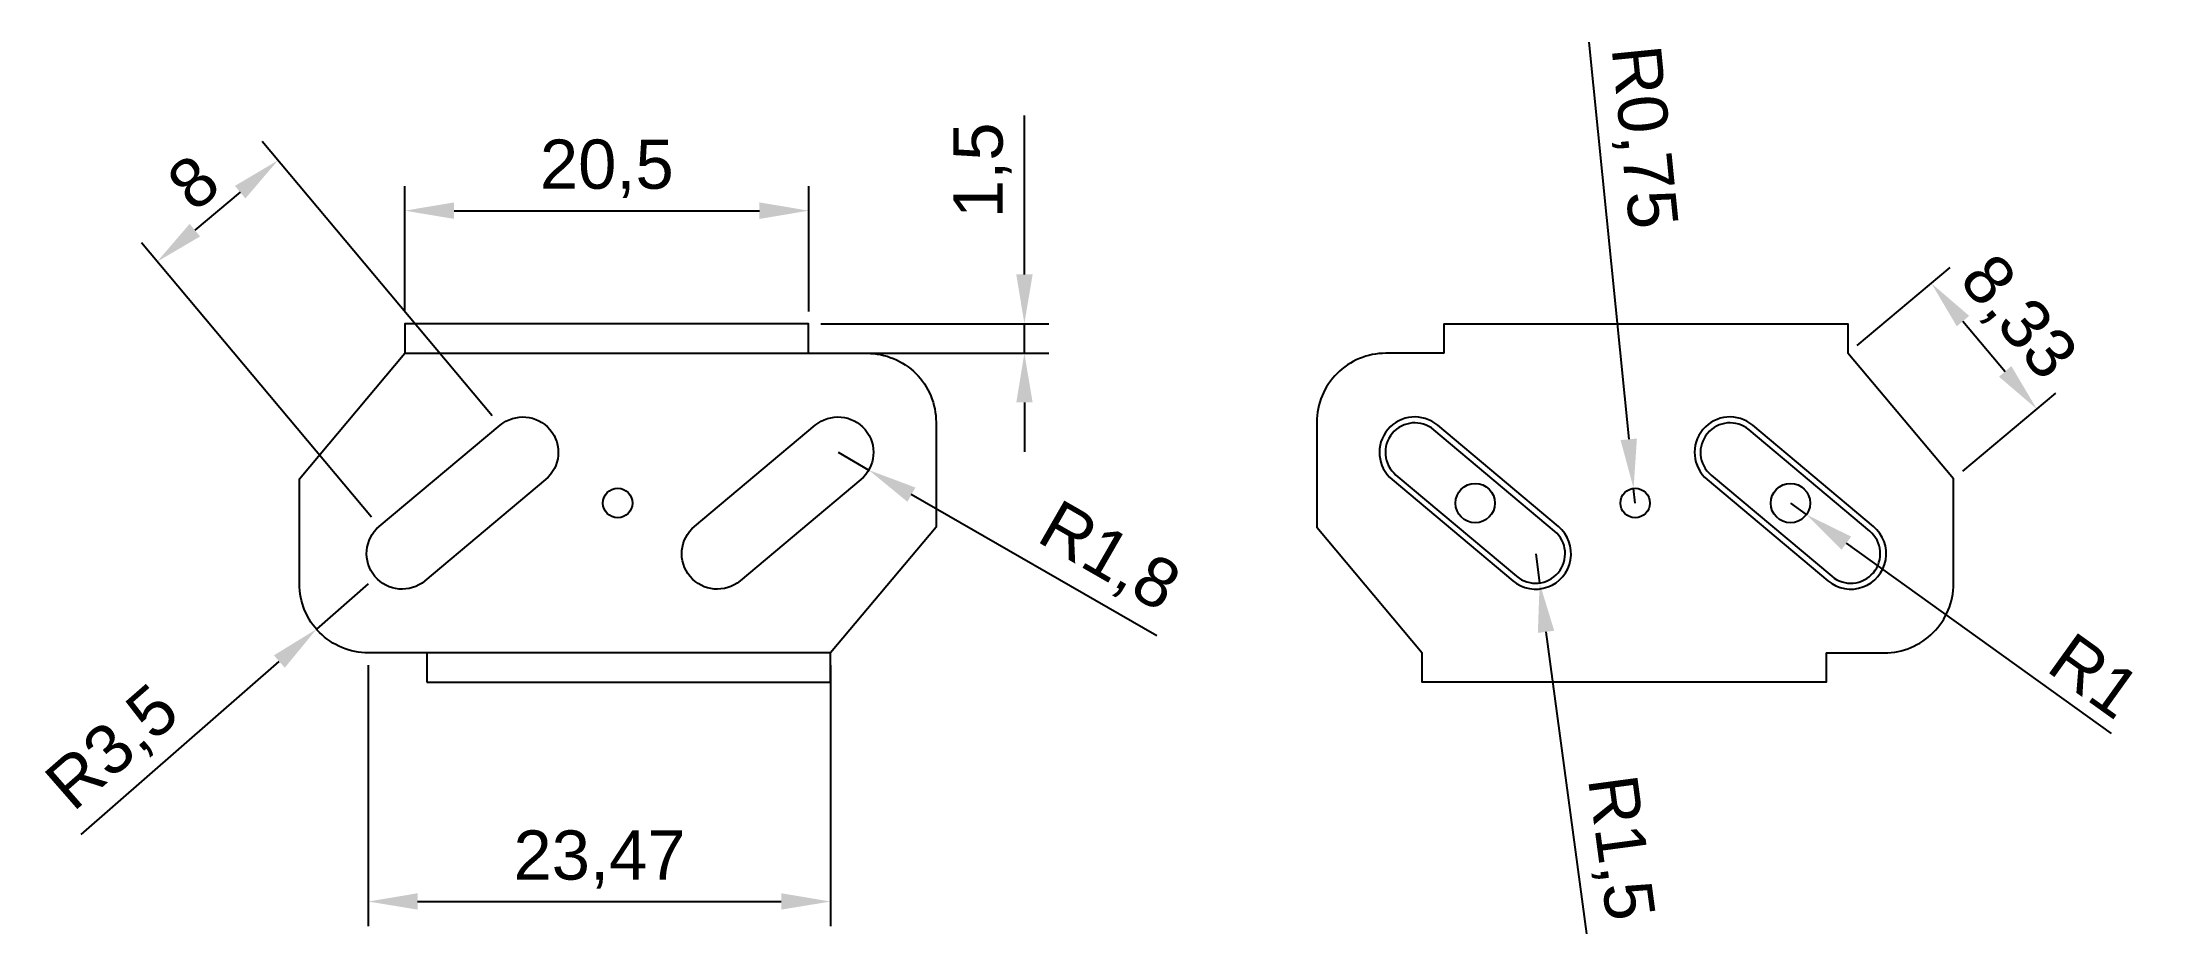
# Model space of a CAD drawing. Header units: millimetres. Extents: x 79 to 186, y 116 to 161.
import ezdxf

# ---------------------------------------------------------------- set-up
doc = ezdxf.new("R2010")
doc.units = ezdxf.units.MM
doc.layers.add('cotari', color=4, linetype='Continuous')
doc.layers.add('membrana_start-select', color=171, linetype='Continuous')
doc.styles.get("Standard").update_dxf_attribs({"font": 'arial.ttf'})
doc.dimstyles.new('ISO-25', dxfattribs={"dimtxt": 2.5, "dimasz": 2.5, "dimexe": 1.25, "dimexo": 0.625, "dimtad": 1, "dimtxsty": 'Standard', "dimcen": 2.5, "dimadec": 0, "dimazin": 0, "dimtfac": 1, "dimtmove": 0, "dimatfit": 3, "dimfxl": 1, "dimarcsym": 0})

# ---------------------------------------------------------------- blocks, each defined once
blk = doc.blocks.new('*D3')
at = {"layer": 'cotari', "color": 0, "lineweight": -2, "transparency": 16777216}
for p, q in [((97.42, 147.62), (97.42, 153.99)), ((117.92, 147.62), (117.92, 153.99)), ((99.92, 152.74), (115.42, 152.74))]:
    blk.add_line(p, q, dxfattribs=at)
at = {"layer": 'cotari', "color": 0, "transparency": 16777216}
for points in [[(99.92, 153.16), (99.92, 152.32), (97.42, 152.74)], [(115.42, 153.16), (115.42, 152.32), (117.92, 152.74)]]:
    blk.add_solid(points, dxfattribs=at)
at = {"layer": 'Defpoints', "color": 0, "transparency": 16777216}
for p in [(117.92, 152.74), (97.42, 147), (117.92, 147)]:
    blk.add_point(p, dxfattribs=at)
at = {"layer": 'cotari', "color": 0, "transparency": 16777216, "insert": (107.67, 154.87), "char_height": 2.5, "attachment_point": 5}
blk.add_mtext('20,5', dxfattribs=at)
blk = doc.blocks.new('*D4')
at = {"layer": 'cotari', "color": 0, "lineweight": -2, "transparency": 16777216}
for p, q in [((128.87, 149.5), (128.87, 157.58)), ((118.54, 147), (130.12, 147)), ((128.87, 145.5), (128.87, 147)), ((118.54, 145.5), (130.12, 145.5)), ((128.87, 143), (128.87, 140.5))]:
    blk.add_line(p, q, dxfattribs=at)
at = {"layer": 'cotari', "color": 0, "transparency": 16777216}
for points in [[(128.46, 149.5), (129.29, 149.5), (128.87, 147)], [(128.46, 143), (129.29, 143), (128.87, 145.5)]]:
    blk.add_solid(points, dxfattribs=at)
at = {"layer": 'Defpoints', "color": 0, "transparency": 16777216}
for p in [(117.92, 147), (128.87, 147), (117.92, 145.5)]:
    blk.add_point(p, dxfattribs=at)
at = {"layer": 'cotari', "color": 0, "transparency": 16777216, "insert": (126.75, 154.79), "char_height": 2.5, "attachment_point": 5, "rotation": 90}
blk.add_mtext('1,5', dxfattribs=at)
blk = doc.blocks.new('*D5')
at = {"layer": 'cotari', "color": 0, "lineweight": -2, "transparency": 16777216}
for p, q in [((95.56, 129.67), (95.56, 116.41)), ((119.03, 129.67), (119.03, 116.41)), ((98.06, 117.66), (116.53, 117.66))]:
    blk.add_line(p, q, dxfattribs=at)
at = {"layer": 'cotari', "color": 0, "transparency": 16777216}
for points in [[(98.06, 118.08), (98.06, 117.25), (95.56, 117.66)], [(116.53, 118.08), (116.53, 117.25), (119.03, 117.66)]]:
    blk.add_solid(points, dxfattribs=at)
at = {"layer": 'Defpoints', "color": 0, "transparency": 16777216}
for p in [(95.56, 130.29), (119.03, 130.29), (119.03, 117.66)]:
    blk.add_point(p, dxfattribs=at)
at = {"layer": 'cotari', "color": 0, "transparency": 16777216, "insert": (107.3, 119.79), "char_height": 2.5, "attachment_point": 5}
blk.add_mtext('23,47', dxfattribs=at)
blk = doc.blocks.new('*D6')
at = {"layer": 'cotari', "color": 0, "lineweight": -2, "transparency": 16777216}
for p, q in [((95.56, 133.79), (92.93, 131.49)), ((80.98, 121.06), (91.04, 129.84))]:
    blk.add_line(p, q, dxfattribs=at)
at = {"layer": 'cotari', "color": 0, "transparency": 16777216}
blk.add_solid([(90.77, 130.16), (91.32, 129.53), (92.93, 131.49)], dxfattribs=at)
at = {"layer": 'Defpoints', "color": 0, "transparency": 16777216}
for p in [(95.56, 133.79), (92.93, 131.49)]:
    blk.add_point(p, dxfattribs=at)
at = {"layer": 'cotari', "color": 0, "transparency": 16777216, "insert": (82.68, 125.36), "char_height": 2.5, "attachment_point": 5, "rotation": 41.1266}
blk.add_mtext('R3,5', dxfattribs=at)
blk = doc.blocks.new('*D7')
at = {"layer": 'cotari', "color": 0, "lineweight": -2, "transparency": 16777216}
for p, q in [((171.16, 145.9), (175.88, 149.85)), ((176.52, 147.13), (178.67, 144.58)), ((176.52, 139.52), (181.23, 143.47))]:
    blk.add_line(p, q, dxfattribs=at)
at = {"layer": 'cotari', "color": 0, "transparency": 16777216}
for points in [[(176.84, 147.4), (176.21, 146.87), (174.92, 149.05)], [(178.98, 144.85), (178.35, 144.31), (180.27, 142.67)]]:
    blk.add_solid(points, dxfattribs=at)
at = {"layer": 'Defpoints', "color": 0, "transparency": 16777216}
for p in [(170.69, 145.5), (180.27, 142.67), (176.04, 139.12)]:
    blk.add_point(p, dxfattribs=at)
at = {"layer": 'cotari', "color": 0, "transparency": 16777216, "insert": (179.22, 147.23), "char_height": 2.5, "attachment_point": 5, "rotation": 310}
blk.add_mtext('8,33', dxfattribs=at)
blk = doc.blocks.new('*D8')
at = {"layer": 'cotari', "color": 0, "lineweight": -2, "transparency": 16777216}
for p, q in [((119.41, 140.47), (120.97, 139.57)), ((135.6, 131.15), (123.13, 138.32))]:
    blk.add_line(p, q, dxfattribs=at)
at = {"layer": 'cotari', "color": 0, "transparency": 16777216}
blk.add_solid([(123.34, 138.68), (122.93, 137.96), (120.97, 139.57)], dxfattribs=at)
at = {"layer": 'Defpoints', "color": 0, "transparency": 16777216}
for p in [(119.41, 140.47), (120.97, 139.57)]:
    blk.add_point(p, dxfattribs=at)
at = {"layer": 'cotari', "color": 0, "transparency": 16777216, "insert": (133.11, 135.04), "char_height": 2.5, "attachment_point": 5, "rotation": 330.1068}
blk.add_mtext('R1,8', dxfattribs=at)
blk = doc.blocks.new('*D9')
at = {"layer": 'cotari', "color": 0, "lineweight": -2, "transparency": 16777216}
for p, q in [((157.53, 161.3), (159.56, 141.13)), ((159.88, 137.89), (159.8, 138.64))]:
    blk.add_line(p, q, dxfattribs=at)
at = {"layer": 'cotari', "color": 0, "transparency": 16777216}
blk.add_solid([(159.97, 141.17), (159.14, 141.09), (159.8, 138.64)], dxfattribs=at)
at = {"layer": 'Defpoints', "color": 0, "transparency": 16777216}
for p in [(159.8, 138.64), (159.88, 137.89)]:
    blk.add_point(p, dxfattribs=at)
at = {"layer": 'cotari', "color": 0, "transparency": 16777216, "insert": (160.16, 156.46), "char_height": 2.5, "attachment_point": 5, "rotation": 275.7206}
blk.add_mtext('R0,75', dxfattribs=at)
blk = doc.blocks.new('*D10')
at = {"layer": 'cotari', "color": 0, "lineweight": -2, "transparency": 16777216}
for p, q in [((167.76, 137.89), (168.57, 137.31)), ((184.06, 126.2), (170.61, 135.85))]:
    blk.add_line(p, q, dxfattribs=at)
at = {"layer": 'cotari', "color": 0, "transparency": 16777216}
blk.add_solid([(170.85, 136.19), (170.36, 135.52), (168.57, 137.31)], dxfattribs=at)
at = {"layer": 'Defpoints', "color": 0, "transparency": 16777216}
for p in [(167.76, 137.89), (168.57, 137.31)]:
    blk.add_point(p, dxfattribs=at)
at = {"layer": 'cotari', "color": 0, "transparency": 16777216, "insert": (183.21, 129.13), "char_height": 2.5, "attachment_point": 5, "rotation": 324.3497}
blk.add_mtext('R1', dxfattribs=at)
blk = doc.blocks.new('*D11')
at = {"layer": 'cotari', "color": 0, "lineweight": -2, "transparency": 16777216}
for p, q in [((154.83, 135.32), (155.03, 133.84)), ((157.42, 116.02), (155.36, 131.36))]:
    blk.add_line(p, q, dxfattribs=at)
at = {"layer": 'cotari', "color": 0, "transparency": 16777216}
blk.add_solid([(155.77, 131.41), (154.94, 131.3), (155.03, 133.84)], dxfattribs=at)
at = {"layer": 'Defpoints', "color": 0, "transparency": 16777216}
for p in [(154.83, 135.32), (155.03, 133.84)]:
    blk.add_point(p, dxfattribs=at)
at = {"layer": 'cotari', "color": 0, "transparency": 16777216, "insert": (158.98, 120.37), "char_height": 2.5, "attachment_point": 5, "rotation": 277.6443}
blk.add_mtext('R1,5', dxfattribs=at)
blk = doc.blocks.new('*D12')
at = {"layer": 'cotari', "color": 0, "lineweight": -2, "transparency": 16777216}
for p, q in [((101.85, 142.32), (90.17, 156.25)), ((89.05, 153.68), (86.76, 151.75)), ((95.72, 137.18), (84.04, 151.1))]:
    blk.add_line(p, q, dxfattribs=at)
at = {"layer": 'cotari', "color": 0, "transparency": 16777216}
for points in [[(88.79, 154), (89.32, 153.36), (90.97, 155.29)], [(86.49, 152.07), (87.02, 151.43), (84.84, 150.15)]]:
    blk.add_solid(points, dxfattribs=at)
at = {"layer": 'Defpoints', "color": 0, "transparency": 16777216}
for p in [(84.84, 150.15), (102.25, 141.84), (96.12, 136.7)]:
    blk.add_point(p, dxfattribs=at)
at = {"layer": 'cotari', "color": 0, "transparency": 16777216, "insert": (86.68, 154.17), "char_height": 2.5, "attachment_point": 5, "rotation": 40}
blk.add_mtext('8', dxfattribs=at)

msp = doc.modelspace()

# ---------------------------------------------------------------- linework, layer by layer
at = {"layer": 'membrana_start-select'}
for points in [[(97.418, 145.497), (117.918, 145.497), (117.918, 146.997), (97.418, 146.997)], [(98.529, 128.791), (119.029, 128.791), (119.029, 130.291), (98.529, 130.291)]]:
    msp.add_lwpolyline(points, close=True, dxfattribs=at)
for points in [[(150.185, 145.497), (150.185, 146.997), (170.685, 146.997), (170.685, 145.497)], [(169.574, 130.291), (169.574, 128.791), (149.074, 128.791), (149.074, 130.291)]]:
    msp.add_lwpolyline(points, dxfattribs=at)
for points in [[(119.029, 130.291), (95.563, 130.291, -0.4142136), (92.063, 133.791), (92.063, 139.116), (97.418, 145.497), (120.884, 145.497, -0.4142136), (124.384, 141.997), (124.384, 136.672)], [(96.12, 136.702), (102.249, 141.844, -1), (104.563, 139.086), (98.435, 133.944, -1)], [(112.12, 136.702), (118.249, 141.844, -1), (120.563, 139.086), (114.435, 133.944, -1)], [(155.983, 136.702), (149.854, 141.844, 1), (147.54, 139.086), (153.669, 133.944, 1)], [(171.983, 136.702), (165.854, 141.844, 1), (163.54, 139.086), (169.669, 133.944, 1)], [(155.79, 136.472), (149.661, 141.614, 1), (147.733, 139.316), (153.861, 134.174, 1)], [(171.79, 136.472), (165.661, 141.614, 1), (163.733, 139.316), (169.861, 134.174, 1)]]:
    msp.add_lwpolyline(points, format="xyb", close=True, dxfattribs=at)
for points in [[(150.185, 145.497), (147.219, 145.497, 0.4142136), (143.719, 141.997), (143.719, 136.672), (149.074, 130.291)], [(169.574, 130.291), (172.54, 130.291, 0.4142136), (176.04, 133.791), (176.04, 139.116), (170.685, 145.497)]]:
    msp.add_lwpolyline(points, format="xyb", dxfattribs=at)
for centre, radius in [((151.761, 137.894), 1), ((167.761, 137.894), 1), ((108.224, 137.894), 0.75), ((159.88, 137.894), 0.75)]:
    msp.add_circle(centre, radius, dxfattribs=at)

# ---------------------------------------------------------------- dimensions: what is measured, and where the dimension line sits
at = {"layer": 'cotari'}
for center, mpoint, picture, middle in [((159.88, 137.894), (159.805, 138.64), '*D9', (158.041, 156.248)), ((119.406, 140.465), (120.966, 139.568), '*D8', (132.048, 133.197)), ((167.761, 137.894), (168.574, 137.311), '*D10', (182.111, 127.602)), ((154.826, 135.323), (155.025, 133.836), '*D11', (156.871, 120.085)), ((95.563, 133.791), (92.927, 131.489), '*D6', (84.075, 123.76))]:
    dim = msp.add_radius_dim(center=center, mpoint=mpoint, dimstyle='ISO-25', dxfattribs=at)
    dim.commit()
    dim.dimension.update_dxf_attribs({"geometry": picture, "text_midpoint": middle, "dimtype": 164})
for p1, p2, distance, picture, middle in [((117.918, 145.497), (117.918, 146.997), -10.955, '*D4', (126.745, 154.79)), ((102.249, 141.844), (96.12, 136.702), -17.549, '*D12', (86.682, 154.173)), ((97.418, 146.997), (117.918, 146.997), 5.743, '*D3', (107.668, 154.868)), ((170.685, 145.497), (176.04, 139.116), 5.525, '*D7', (179.225, 147.225)), ((95.563, 130.291), (119.029, 130.291), -12.628, '*D5', (107.296, 119.79))]:
    dim = msp.add_aligned_dim(p1=p1, p2=p2, distance=distance, dimstyle='ISO-25', dxfattribs=at)
    dim.commit()
    dim.dimension.update_dxf_attribs({"geometry": picture, "text_midpoint": middle})

doc.saveas('drawing.dxf')
